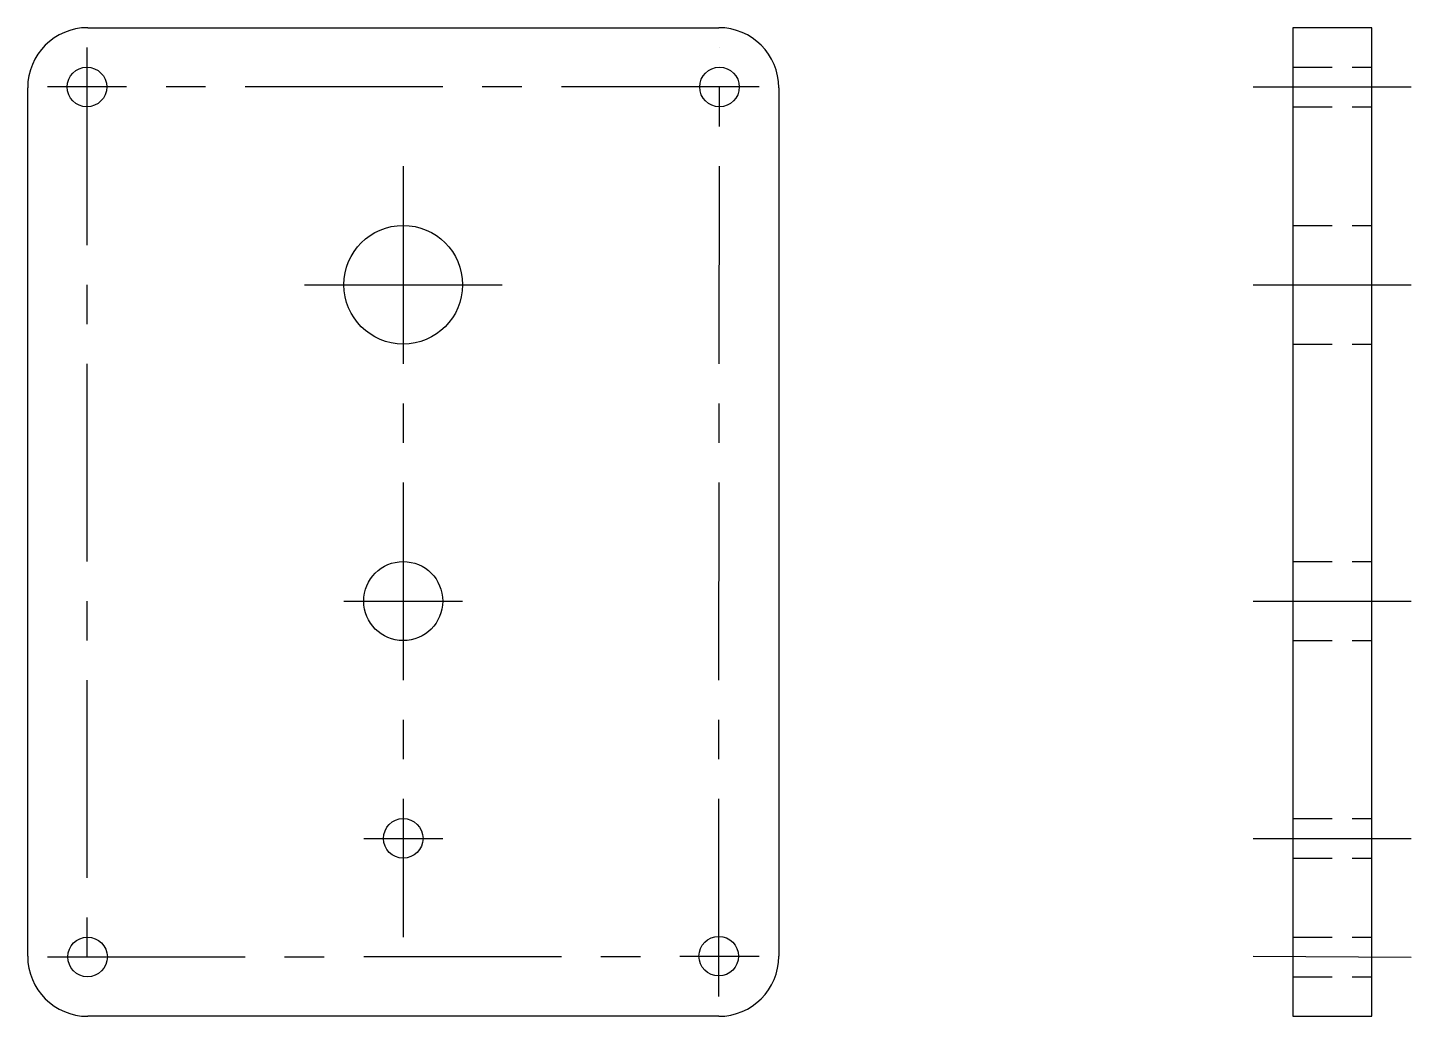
# Model space of a CAD drawing. Header units: inches. Extents: x 3 to 11.75, y 0.75 to 7.
import ezdxf

# ---------------------------------------------------------------- set-up
doc = ezdxf.new("R2010")
doc.units = ezdxf.units.IN
doc.header["$MEASUREMENT"] = 0
doc.linetypes.add('CENTER', pattern=[2, 1.25, -0.25, 0.25, -0.25])
doc.linetypes.add('HIDDEN', pattern=[0.375, 0.25, -0.125])
for name, color, linetype in [('Center Line', 3, 'CENTER'), ('Hidden Lines', 2, 'HIDDEN'), ('Visible Lines', 1, 'Continuous')]:
    doc.layers.add(name, color=color, linetype=linetype)

msp = doc.modelspace()

# ---------------------------------------------------------------- linework, layer by layer
at = {"layer": 'Center Line'}
for p, q in [((3.375, 6.875), (3.375, 0.875)), ((7.37, 0.875), (7.375, 6.875)), ((7.625, 6.625), (3.125, 6.625)), ((10.75, 6.625), (11.75, 6.625)), ((5.375, 6.125), (5.375, 1.25)), ((4.75, 5.375), (6, 5.375)), ((10.75, 5.375), (11.75, 5.375)), ((5, 3.375), (5.75, 3.375)), ((10.75, 3.375), (11.75, 3.375)), ((5.125, 1.875), (5.625, 1.875)), ((10.75, 1.875), (11.75, 1.875)), ((3.125, 1.1252), (7.625, 1.13)), ((10.75, 1.13), (11.75, 1.125))]:
    msp.add_line(p, q, dxfattribs=at)
at = {"layer": 'Hidden Lines'}
for p, q in [((11, 6.75), (11.5, 6.75)), ((11, 6.5), (11.5, 6.5)), ((11, 5.75), (11.5, 5.75)), ((11, 5), (11.5, 5)), ((11, 3.625), (11.5, 3.625)), ((11, 3.125), (11.5, 3.125)), ((11, 2), (11.5, 2)), ((11, 1.75), (11.5, 1.75)), ((11, 1.25), (11.5, 1.25)), ((11, 1), (11.5, 1))]:
    msp.add_line(p, q, dxfattribs=at)
at = {"layer": 'Visible Lines'}
for p, q in [((3.38, 7), (7.37, 7)), ((11, 7), (11, 0.75)), ((11.5, 7), (11, 7)), ((11.5, 0.75), (11.5, 7)), ((3, 1.13), (3, 6.62)), ((7.75, 6.62), (7.75, 1.13)), ((7.37, 0.75), (3.38, 0.75)), ((11, 0.75), (11.5, 0.75))]:
    msp.add_line(p, q, dxfattribs=at)
for centre, radius in [((3.375, 6.625), 0.125), ((7.375, 6.625), 0.125), ((5.375, 5.375), 0.375), ((5.375, 3.375), 0.25), ((5.375, 1.875), 0.125), ((3.3789, 1.1252), 0.125), ((7.37, 1.13), 0.125)]:
    msp.add_circle(centre, radius, dxfattribs=at)
for centre, start, end in [((3.38, 6.62), 90, 180), ((7.37, 6.62), 0, 90), ((3.38, 1.13), 180, 270), ((7.37, 1.13), 270, 0)]:
    msp.add_arc(centre, 0.38, start, end, dxfattribs=at)

doc.saveas('drawing.dxf')
